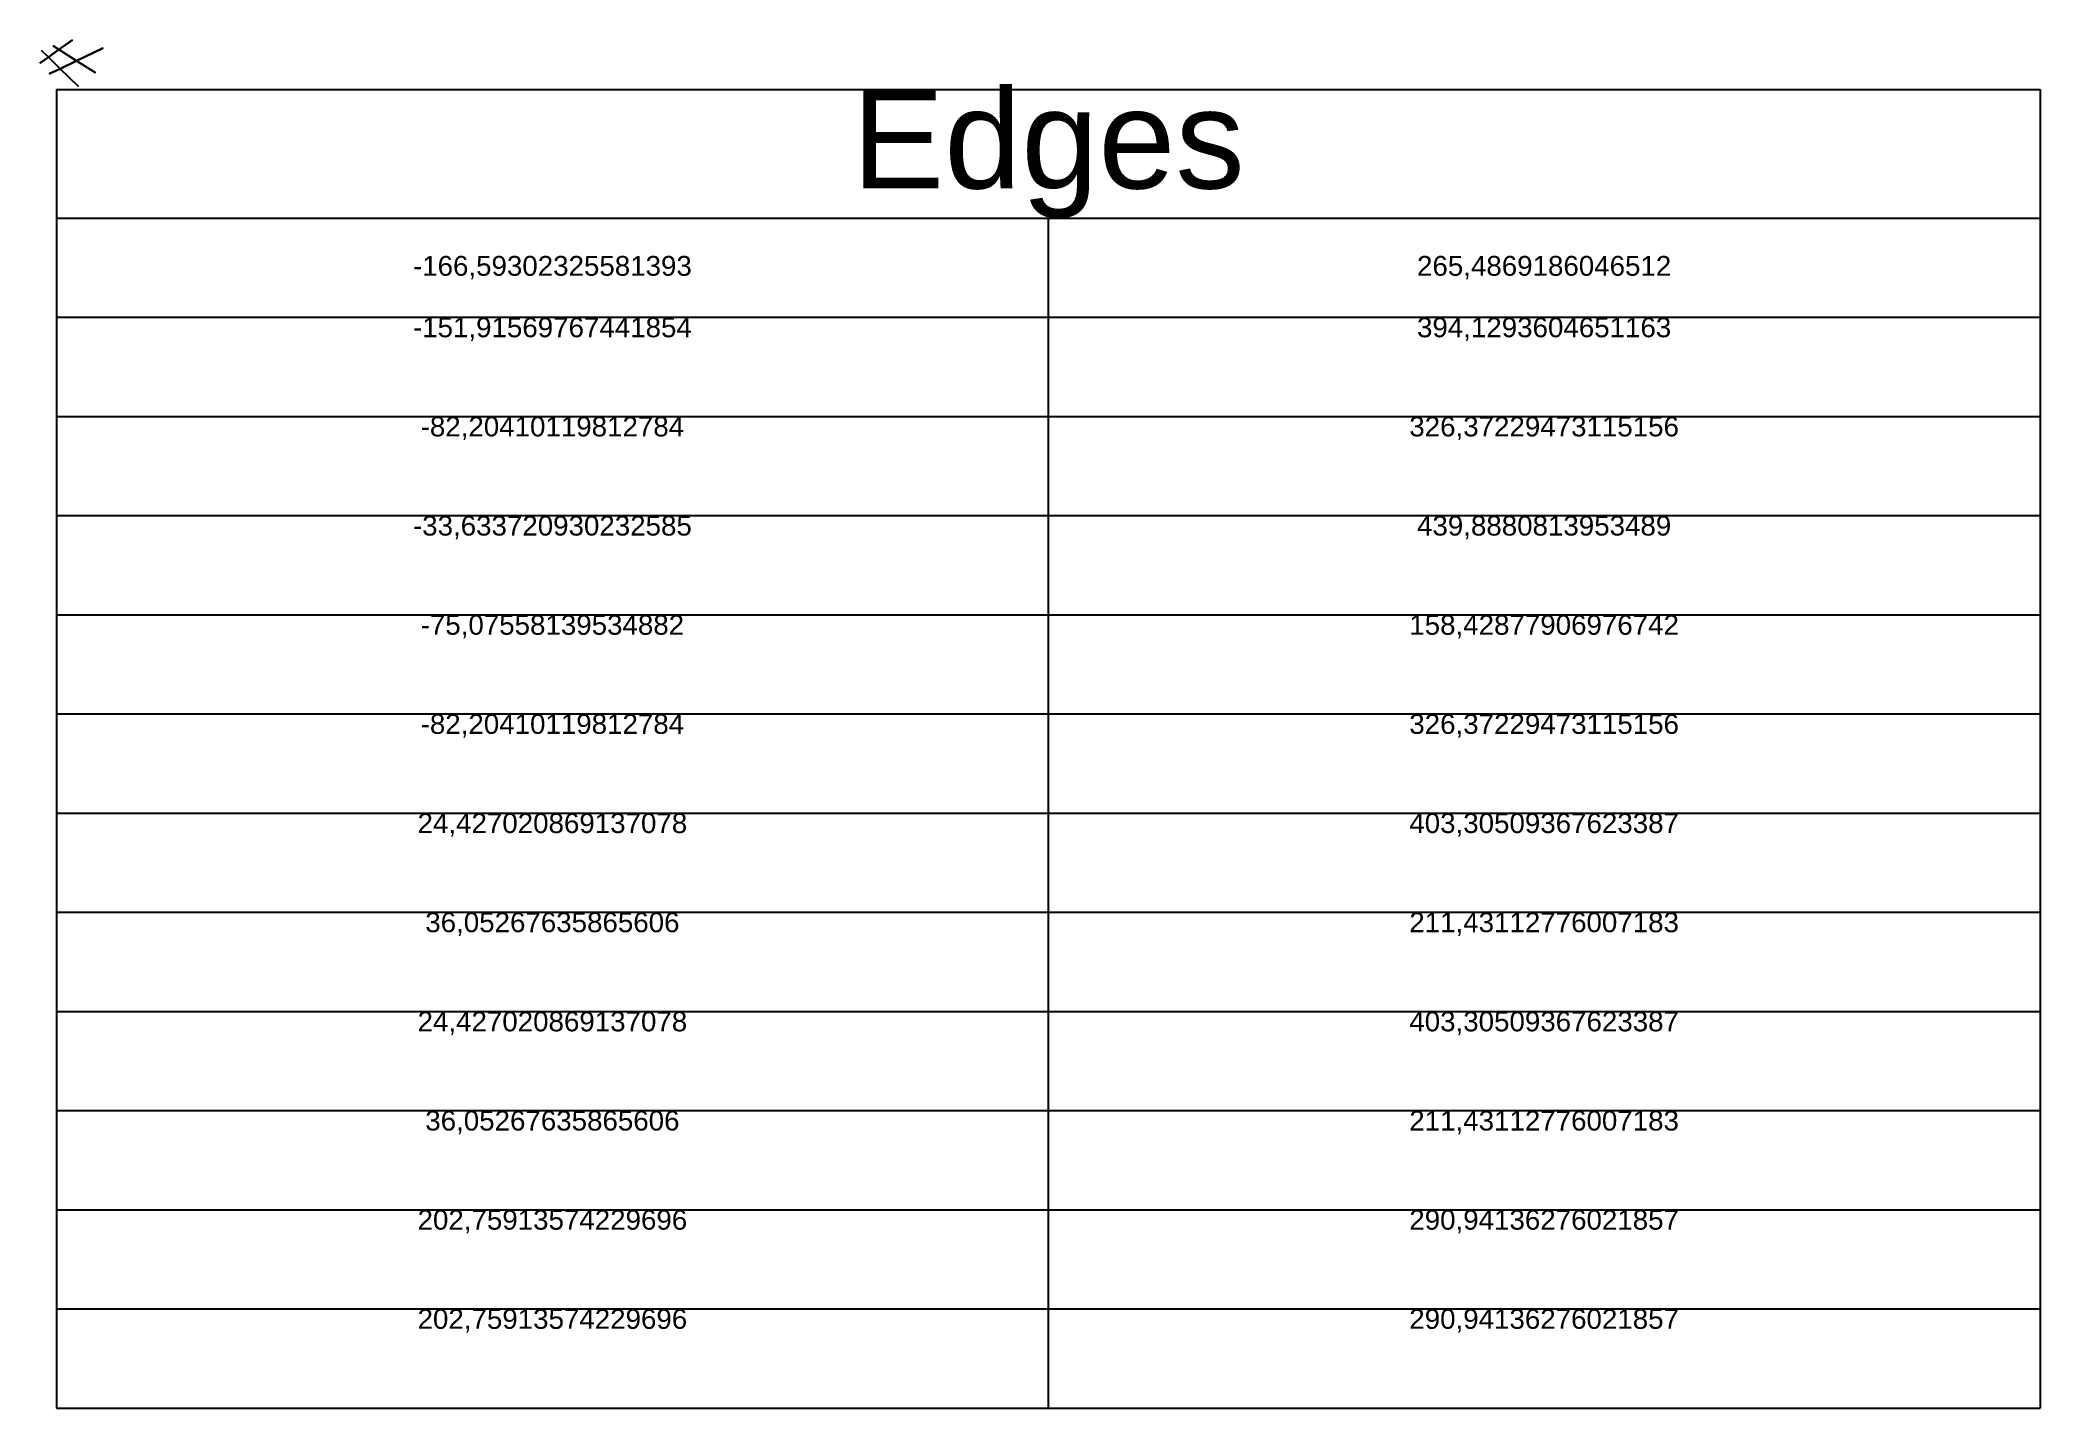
# Model space of a CAD drawing. Header units: millimetres. Extents: x -167 to 20000, y -13296 to 500.
import ezdxf

# ---------------------------------------------------------------- set-up
doc = ezdxf.new("R2010")
doc.units = ezdxf.units.MM
doc.styles.get("Standard").update_dxf_attribs({"font": ''})
doc.styles.get('Standard').set_extended_font_data('Arial')

# ---------------------------------------------------------------- blocks, each defined once
blk = doc.blocks.new('*T10')
at = {"color": 0, "linetype": 'ByBlock', "lineweight": -2}
for p, q in [((0, 0), (20000, 0)), ((0, 0), (0, -13296)), ((20000, 0), (20000, -13296)), ((0, -1296), (20000, -1296)), ((10000, -1296), (10000, -13296)), ((0, -2296), (20000, -2296)), ((0, -3296), (20000, -3296)), ((0, -4296), (20000, -4296)), ((0, -5296), (20000, -5296)), ((0, -6296), (20000, -6296)), ((0, -7296), (20000, -7296)), ((0, -8296), (20000, -8296)), ((0, -9296), (20000, -9296)), ((0, -10296), (20000, -10296)), ((0, -11296), (20000, -11296)), ((0, -12296), (20000, -12296)), ((0, -13296), (20000, -13296))]:
    blk.add_line(p, q, dxfattribs=at)
at = {"color": 0}
for s, insert, char_height, width, attachment_point in [('Edges', (10000, -648), 1000, 19997, 5), ('-166,59302325581393', (5000, -1796), 200, 9997, 5), ('265,4869186046512', (15000, -1796), 200, 9997, 5), ('-151,91569767441854', (5000, -2297.5), 200, 9997, 2), ('394,1293604651163', (15000, -2297.5), 200, 9997, 2), ('-82,20410119812784', (5000, -3297.5), 200, 9997, 2), ('326,37229473115156', (15000, -3297.5), 200, 9997, 2), ('-33,633720930232585', (5000, -4297.5), 200, 9997, 2), ('439,8880813953489', (15000, -4297.5), 200, 9997, 2), ('-75,07558139534882', (5000, -5297.5), 200, 9997, 2), ('158,42877906976742', (15000, -5297.5), 200, 9997, 2), ('-82,20410119812784', (5000, -6297.5), 200, 9997, 2), ('326,37229473115156', (15000, -6297.5), 200, 9997, 2), ('24,427020869137078', (5000, -7297.5), 200, 9997, 2), ('403,30509367623387', (15000, -7297.5), 200, 9997, 2), ('36,05267635865606', (5000, -8297.5), 200, 9997, 2), ('211,43112776007183', (15000, -8297.5), 200, 9997, 2), ('24,427020869137078', (5000, -9297.5), 200, 9997, 2), ('403,30509367623387', (15000, -9297.5), 200, 9997, 2), ('36,05267635865606', (5000, -10297.5), 200, 9997, 2), ('211,43112776007183', (15000, -10297.5), 200, 9997, 2), ('202,75913574229696', (5000, -11297.5), 200, 9997, 2), ('290,94136276021857', (15000, -11297.5), 200, 9997, 2), ('202,75913574229696', (5000, -12297.5), 200, 9997, 2), ('290,94136276021857', (15000, -12297.5), 200, 9997, 2)]:
    blk.add_mtext(s, dxfattribs=dict(at, insert=insert, char_height=char_height, width=width, attachment_point=attachment_point))

msp = doc.modelspace()

# ---------------------------------------------------------------- linework, layer by layer
at = {"color": 3}
for points in [[(-34, 440, 0), (24, 403, 0)], [(36, 211, 0), (218, 35, 0)]]:
    msp.add_polyline3d(points, close=True, dxfattribs=at)
at = {"color": 0}
for points in [[(24, 403, 0), (159, 500, 0)], [(-167, 265, 0), (-82, 326, 0)]]:
    msp.add_polyline3d(points, close=True, dxfattribs=at)
at = {"color": 5}
for points in [[(203, 291, 0), (468, 417, 0)], [(-82, 326, 0), (36, 211, 0)]]:
    msp.add_polyline3d(points, close=True, dxfattribs=at)
at = {"color": 1}
for points in [[(-152, 394, 0), (-82, 326, 0)], [(36, 211, 0), (203, 291, 0)]]:
    msp.add_polyline3d(points, close=True, dxfattribs=at)
at = {"color": 2}
for points in [[(-82, 326, 0), (24, 403, 0)], [(24, 403, 0), (203, 291, 0)]]:
    msp.add_polyline3d(points, close=True, dxfattribs=at)
at = {"color": 4}
for points in [[(-75, 158, 0), (36, 211, 0)], [(203, 291, 0), (391, 172, 0)]]:
    msp.add_polyline3d(points, close=True, dxfattribs=at)

# ---------------------------------------------------------------- block references
msp.add_blockref('*T10', (0, 0))

doc.saveas('drawing.dxf')
